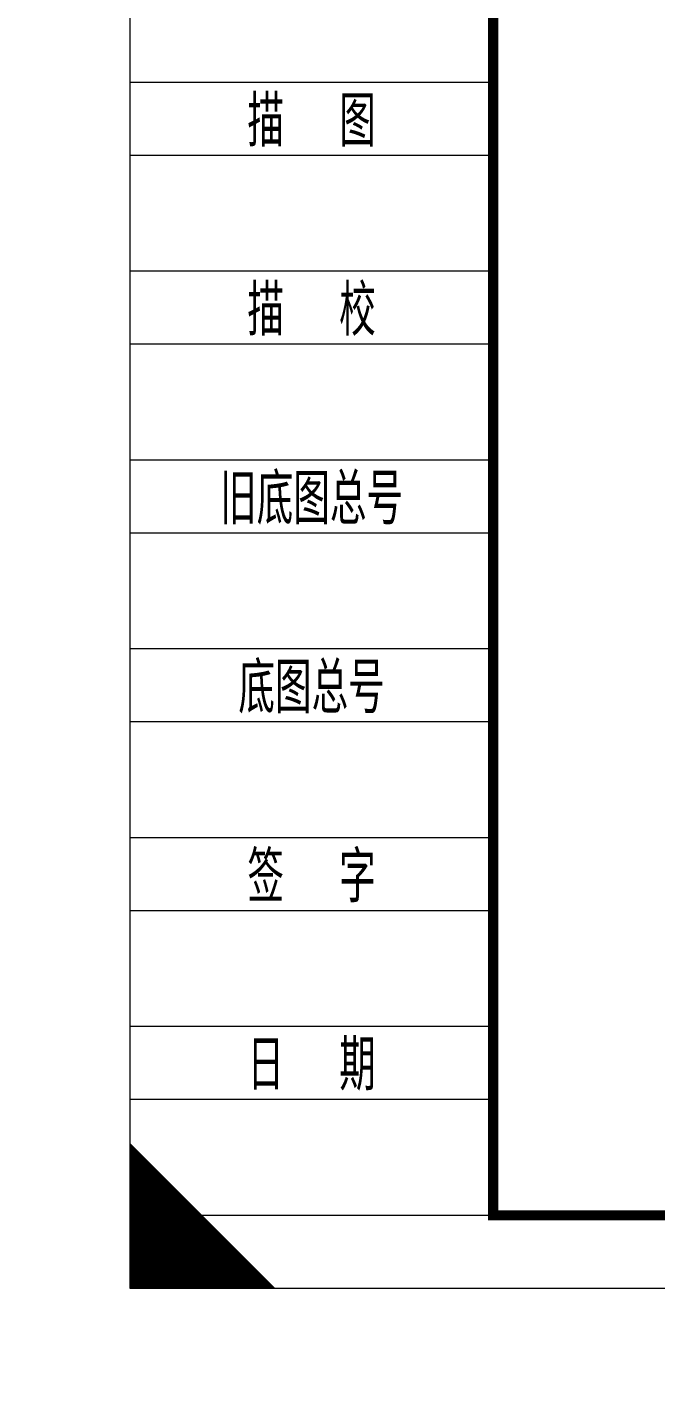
# Model space of a CAD drawing. Header units: millimetres. Extents: x -7 to 1163, y -7 to 637.
# Drawn here: x -7.1 to 36.2, y -7.1 to 86.8 of the extents above; entities that cross this region are included whole.
import ezdxf
from ezdxf.enums import TextEntityAlignment as Align

# ---------------------------------------------------------------- set-up
doc = ezdxf.new("R2010")
doc.units = ezdxf.units.MM
for name, color, linetype, lineweight in [('1', 30, 'Continuous', 18), ('BORDER', 7, 'Continuous', 18), ('TEXT', 7, 'Continuous', 18)]:
    doc.layers.add(name, color=color, linetype=linetype, lineweight=lineweight)
doc.styles.add('YKYHZ', font='gbenor.shx', dxfattribs={"bigfont": 'gbcbig.shx'})

# ---------------------------------------------------------------- blocks, each defined once
blk = doc.blocks.new('*U1')
at = {"layer": '1', "color": 5, "linetype": 'Continuous', "ltscale": 5}
for p, q in [((25, 83), (0, 83)), ((25, 83), (0, 83)), ((0, 78), (25, 78)), ((25, 70), (0, 70)), ((0, 65), (25, 65)), ((25, 57), (0, 57)), ((0, 52), (25, 52)), ((25, 44), (0, 44)), ((0, 39), (25, 39)), ((25, 31), (0, 31)), ((0, 26), (25, 26)), ((25, 18), (0, 18)), ((0, 13), (25, 13)), ((25, 5), (0, 5)), ((25, 5), (0, 5)), ((25, 5), (0, 5)), ((25, 5), (0, 5)), ((25, 5), (0, 5))]:
    blk.add_line(p, q, dxfattribs=at)
at = {"layer": 'BORDER', "color": 1, "linetype": 'Continuous', "ltscale": 5}
blk.add_lwpolyline([(0, 0), (297, 0), (297, 210), (0, 210)], close=True, dxfattribs=at)
at = {"layer": 'BORDER', "color": 1, "linetype": 'Continuous', "ltscale": 5, "const_width": 0.7}
blk.add_lwpolyline([(25, 5), (292, 5), (292, 205), (25, 205)], close=True, dxfattribs=at)
at = {"layer": 'BORDER', "color": 1, "linetype": 'Continuous', "ltscale": 5}
blk.add_lwpolyline([(0, 0, 0, 14.14, 0), (5, 5, 14.14, 14.14, 0)], format="xyseb", dxfattribs=at)
at = {"layer": 'TEXT', "color": 7, "linetype": 'Continuous', "ltscale": 5, "style": 'YKYHZ'}
for s, p in [('描  图', (12.5, 80.5)), ('描  校', (12.5, 67.5)), ('旧底图总号', (12.5, 54.5)), ('底图总号', (12.5, 41.5)), ('签  字', (12.5, 28.5)), ('日  期', (12.5, 15.5))]:
    blk.add_text(s, height=3.5, dxfattribs=at).set_placement(p, align=Align.MIDDLE)

msp = doc.modelspace()

# ---------------------------------------------------------------- block references
at = {"layer": 'BORDER', "linetype": 'Continuous', "ltscale": 5}
msp.add_blockref('*U1', (0, 0), dxfattribs=at)

doc.saveas('drawing.dxf')
